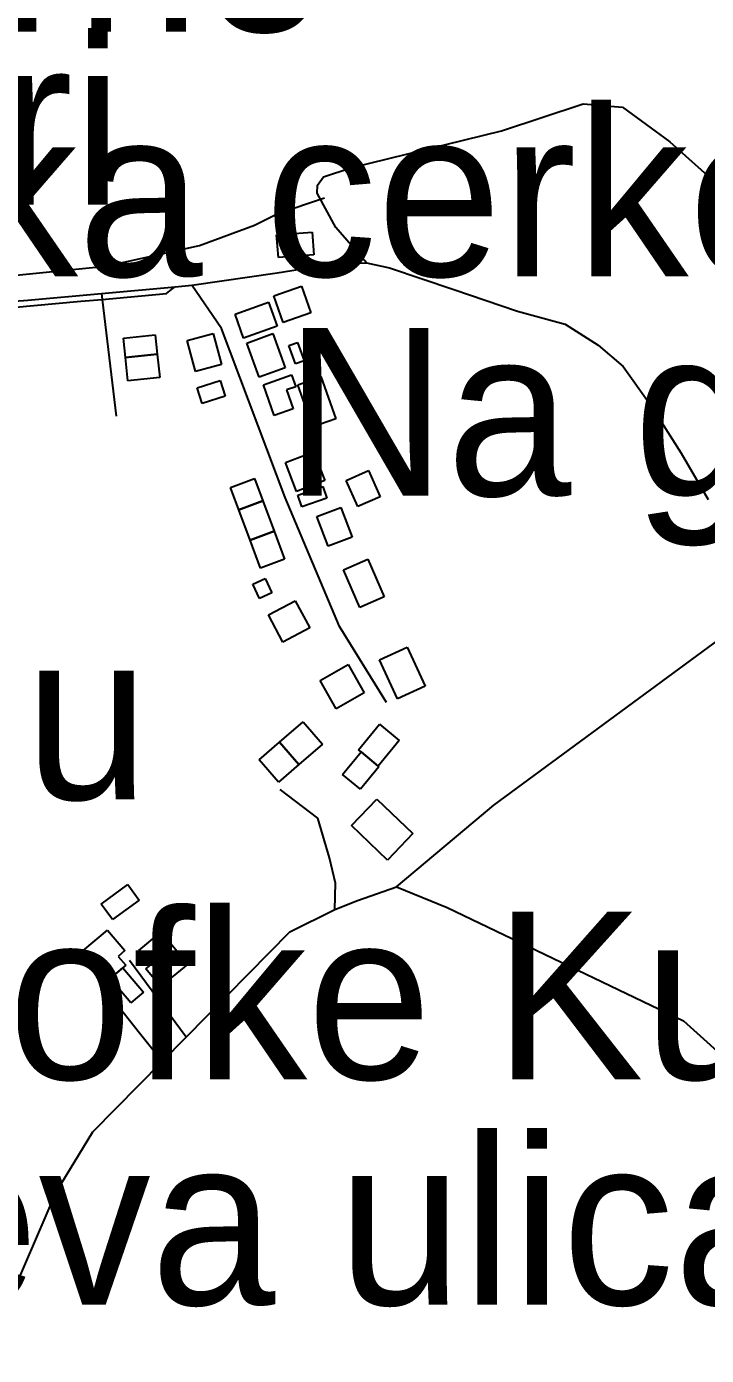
# Model space of a CAD drawing. Extents: x -8864 to 13231, y -7697 to 8949.
# Drawn here: x 2387.3 to 2638.8, y 1895.5 to 2386.9 of the extents above; entities that cross this region are included whole.
import ezdxf

# ---------------------------------------------------------------- set-up
doc = ezdxf.new("R2010")
doc.units = 0
for name, color, linetype in [('OSM_BUILDING_HOUSE', 9, 'CONTINUOUS'), ('OSM_BUILDING_YES', 9, 'CONTINUOUS'), ('OSM_HIGHWAY_CYCLEWAY', 8, 'CONTINUOUS'), ('OSM_HIGHWAY_FOOTWAY', 8, 'CONTINUOUS'), ('OSM_HIGHWAY_RESIDENTIAL', 8, 'CONTINUOUS'), ('OSM_HIGHWAY_SERVICE', 8, 'CONTINUOUS'), ('OSM_HIGHWAY_TRACK', 8, 'CONTINUOUS'), ('OSM_LABELS', 8, 'CONTINUOUS'), ('OSM_WATERWAY_STREAM', 4, 'CONTINUOUS')]:
    doc.layers.add(name, color=color, linetype=linetype)

msp = doc.modelspace()

# ---------------------------------------------------------------- linework, layer by layer
at = {"layer": 'OSM_BUILDING_HOUSE'}
for p, q in [((2479.75525, 2309.88557), (2492.902265, 2310.919682)), ((2480.421406, 2301.445875), (2479.75525, 2309.88557)), ((2492.902265, 2310.919682), (2493.560764, 2302.468868)), ((2493.560764, 2302.468868), (2480.421406, 2301.445875)), ((2464.39537, 2280.50787), (2476.822631, 2284.922309)), ((2467.534728, 2271.678993), (2464.39537, 2280.50787)), ((2476.822631, 2284.922309), (2479.961988, 2276.093431)), ((2479.961988, 2276.093431), (2467.534728, 2271.678993)), ((2423.108995, 2271.667873), (2434.89307, 2272.913257)), ((2423.859378, 2264.562518), (2423.108995, 2271.667873)), ((2434.89307, 2272.913257), (2435.635796, 2265.796781)), ((2446.631203, 2270.85615), (2456.294297, 2273.446992)), ((2449.709304, 2259.358595), (2446.631203, 2270.85615)), ((2456.294297, 2273.446992), (2459.372399, 2261.949437)), ((2468.759843, 2269.844277), (2478.407623, 2273.335797)), ((2478.407623, 2273.335797), (2482.98649, 2260.692934)), ((2435.635796, 2265.796781), (2423.859378, 2264.562518)), ((2423.859378, 2264.562518), (2435.635796, 2265.796781)), ((2435.635796, 2265.796781), (2436.554632, 2257.101338)), ((2473.331053, 2257.201413), (2468.759843, 2269.844277)), ((2424.770557, 2255.855955), (2423.859378, 2264.562518)), ((2459.372399, 2261.949437), (2449.709304, 2259.358595)), ((2482.98649, 2260.692934), (2473.331053, 2257.201413)), ((2436.554632, 2257.101338), (2424.770557, 2255.855955)), ((2474.870104, 2254.43266), (2485.298895, 2258.090973)), ((2485.298895, 2258.090973), (2486.845603, 2253.698773)), ((2487.603642, 2254.43266), (2496.148819, 2257.468281)), ((2496.148819, 2257.468281), (2501.692465, 2241.867633)), ((2478.874698, 2243.03518), (2474.870104, 2254.43266)), ((2486.845603, 2253.698773), (2483.468879, 2252.508988)), ((2483.468879, 2252.508988), (2485.926766, 2245.514827)), ((2493.147288, 2238.832012), (2487.603642, 2254.43266)), ((2485.926766, 2245.514827), (2478.874698, 2243.03518)), ((2501.692465, 2241.867633), (2493.147288, 2238.832012)), ((2483.086031, 2225.688771), (2493.46888, 2229.680669)), ((2493.46888, 2229.680669), (2497.580673, 2219.005956)), ((2487.190166, 2215.014058), (2483.086031, 2225.688771)), ((2505.574548, 2219.017076), (2513.744534, 2222.664269)), ((2513.744534, 2222.664269), (2518.055407, 2213.01255)), ((2462.718494, 2216.481831), (2471.623549, 2219.79544)), ((2465.796596, 2208.18669), (2462.718494, 2216.481831)), ((2471.623549, 2219.79544), (2474.70165, 2211.500299)), ((2497.580673, 2219.005956), (2487.190166, 2215.014058)), ((2509.885421, 2209.365356), (2505.574548, 2219.017076)), ((2474.70165, 2211.500299), (2465.796596, 2208.18669)), ((2465.796596, 2208.18669), (2474.70165, 2211.500299)), ((2474.70165, 2211.500299), (2478.874698, 2200.258491)), ((2518.055407, 2213.01255), (2509.885421, 2209.365356)), ((2469.977301, 2196.956002), (2465.796596, 2208.18669)), ((2494.686338, 2205.673684), (2503.491852, 2209.042891)), ((2503.491852, 2209.042891), (2507.695528, 2198.056832)), ((2498.897671, 2194.687626), (2494.686338, 2205.673684)), ((2478.874698, 2200.258491), (2469.977301, 2196.956002)), ((2507.695528, 2198.056832), (2498.897671, 2194.687626)), ((2504.548514, 2185.969943), (2513.530138, 2189.884005)), ((2513.530138, 2189.884005), (2519.586801, 2176.029117)), ((2510.605176, 2172.103936), (2504.548514, 2185.969943)), ((2476.72309, 2169.290704), (2486.677149, 2174.572463)), ((2486.677149, 2174.572463), (2492.021713, 2164.509323)), ((2519.586801, 2176.029117), (2510.605176, 2172.103936)), ((2482.059997, 2159.227564), (2476.72309, 2169.290704)), ((2492.021713, 2164.509323), (2482.059997, 2159.227564)), ((2517.894611, 2152.700421), (2528.070722, 2157.392847)), ((2524.571487, 2138.233961), (2517.894611, 2152.700421)), ((2528.070722, 2157.392847), (2534.747599, 2142.915268)), ((2495.91911, 2145.105808), (2506.233047, 2150.9769)), ((2506.233047, 2150.9769), (2512.190169, 2140.502338)), ((2501.876232, 2134.642365), (2495.91911, 2145.105808)), ((2534.747599, 2142.915268), (2524.571487, 2138.233961)), ((2512.190169, 2140.502338), (2501.876232, 2134.642365)), ((2510.053875, 2119.41978), (2517.879297, 2128.882468)), ((2517.879297, 2128.882468), (2525.191702, 2122.833464)), ((2473.300425, 2115.761467), (2480.834882, 2122.25525)), ((2480.834882, 2122.25525), (2487.986491, 2113.960109)), ((2504.135038, 2110.312915), (2511.018653, 2118.630296)), ((2511.018653, 2118.630296), (2510.053875, 2119.41978)), ((2517.36628, 2113.381895), (2511.018653, 2118.630296)), ((2511.018653, 2118.630296), (2517.36628, 2113.381895)), ((2525.191702, 2122.833464), (2517.36628, 2113.381895)), ((2480.452034, 2107.466325), (2473.300425, 2115.761467)), ((2487.986491, 2113.960109), (2480.452034, 2107.466325)), ((2517.36628, 2113.381895), (2517.649588, 2113.137266)), ((2510.77363, 2104.819886), (2504.135038, 2110.312915)), ((2517.649588, 2113.137266), (2510.77363, 2104.819886)), ((2507.527075, 2091.420897), (2516.868577, 2101.172692)), ((2516.868577, 2101.172692), (2530.191702, 2088.418634)), ((2520.842543, 2078.666839), (2507.527075, 2091.420897)), ((2530.191702, 2088.418634), (2520.842543, 2078.666839)), ((2428.80578, 2045.263883), (2437.082963, 2052.102371)), ((2437.082963, 2052.102371), (2446.937482, 2040.193395)), ((2433.193223, 2039.959885), (2428.80578, 2045.263883)), ((2431.363207, 2038.447634), (2433.193223, 2039.959885)), ((2446.937482, 2040.193395), (2436.83794, 2031.842656)), ((2436.83794, 2031.842656), (2431.363207, 2038.447634))]:
    msp.add_line(p, q, dxfattribs=at)
at = {"layer": 'OSM_BUILDING_YES'}
for p, q in [((2478.782815, 2287.268522), (2488.951269, 2290.860118)), ((2488.951269, 2290.860118), (2492.427533, 2281.019367)), ((2482.266735, 2277.427771), (2478.782815, 2287.268522)), ((2492.427533, 2281.019367), (2482.266735, 2277.427771)), ((2484.318803, 2268.910239), (2487.504102, 2270.066666)), ((2486.784347, 2262.127349), (2484.318803, 2268.910239)), ((2487.504102, 2270.066666), (2489.961989, 2263.283776)), ((2489.961989, 2263.283776), (2486.784347, 2262.127349)), ((2450.383118, 2253.287352), (2458.905324, 2255.95603)), ((2458.905324, 2255.95603), (2460.697054, 2250.218372)), ((2452.174848, 2247.549694), (2450.383118, 2253.287352)), ((2460.697054, 2250.218372), (2452.174848, 2247.549694)), ((2487.626613, 2213.546285), (2496.868575, 2216.826536)), ((2496.868575, 2216.826536), (2498.384654, 2212.545531)), ((2489.142693, 2209.265281), (2487.626613, 2213.546285)), ((2498.384654, 2212.545531), (2489.142693, 2209.265281)), ((2469.977301, 2196.956002), (2478.874698, 2200.258491)), ((2473.798128, 2186.659352), (2469.977301, 2196.956002)), ((2478.874698, 2200.258491), (2482.703182, 2189.972961)), ((2482.703182, 2189.972961), (2473.798128, 2186.659352)), ((2471.026305, 2180.677065), (2475.589859, 2182.778649)), ((2475.589859, 2182.778649), (2478.055402, 2177.441293)), ((2473.491849, 2175.339708), (2471.026305, 2180.677065)), ((2478.055402, 2177.441293), (2473.491849, 2175.339708)), ((2480.834882, 2122.25525), (2489.563826, 2129.772027)), ((2489.563826, 2129.772027), (2496.707778, 2121.476886)), ((2487.986491, 2113.960109), (2480.834882, 2122.25525)), ((2496.707778, 2121.476886), (2487.986491, 2113.960109)), ((2414.900725, 2062.399021), (2424.7629, 2069.582214)), ((2424.7629, 2069.582214), (2428.966576, 2063.811197)), ((2419.112058, 2056.628005), (2414.900725, 2062.399021)), ((2428.966576, 2063.811197), (2419.112058, 2056.628005)), ((2408.124308, 2045.030374), (2417.213129, 2052.747302)), ((2417.213129, 2052.747302), (2423.667954, 2045.152688)), ((2417.366269, 2034.144391), (2408.124308, 2045.030374)), ((2423.667954, 2045.152688), (2421.148811, 2043.017746)), ((2423.943605, 2039.726376), (2417.366269, 2034.144391)), ((2421.148811, 2043.017746), (2423.943605, 2039.726376)), ((2418.200878, 2034.856038), (2422.902257, 2038.836816)), ((2425.873161, 2025.804771), (2418.200878, 2034.856038)), ((2422.902257, 2038.836816), (2430.57454, 2029.796669)), ((2430.57454, 2029.796669), (2425.873161, 2025.804771))]:
    msp.add_line(p, q, dxfattribs=at)
at = {"layer": 'OSM_HIGHWAY_CYCLEWAY'}
for p, q in [((2440.919104, 2289.625854), (2442.305016, 2290.682206)), ((2381.906847, 2283.009756), (2407.373925, 2285.300371)), ((2407.373925, 2285.300371), (2415.283573, 2286.012019)), ((2415.283573, 2286.012019), (2438.981891, 2288.135842)), ((2438.981891, 2288.135842), (2440.919104, 2289.625854))]:
    msp.add_line(p, q, dxfattribs=at)
at = {"layer": 'OSM_HIGHWAY_FOOTWAY'}
for p, q in [((2562.971185, 2348.359014), (2593.162613, 2358.32208)), ((2593.162613, 2358.32208), (2607.79508, 2357.076697)), ((2607.79508, 2357.076697), (2625.229998, 2344.322638)), ((2507.251424, 2334.670919), (2562.971185, 2348.359014)), ((2625.229998, 2344.322638), (2642.657258, 2328.755349)), ((2497.159539, 2331.346191), (2507.251424, 2334.670919)), ((2494.939018, 2328.188255), (2497.159539, 2331.346191)), ((2494.793536, 2325.341664), (2494.939018, 2328.188255)), ((2501.646523, 2312.576487), (2494.793536, 2325.341664)), ((2513.017121, 2299.544441), (2501.646523, 2312.576487))]:
    msp.add_line(p, q, dxfattribs=at)
at = {"layer": 'OSM_HIGHWAY_RESIDENTIAL'}
for p, q in [((2448.468876, 2291.2493), (2479.984959, 2295.797172)), ((2479.984959, 2295.797172), (2502.404563, 2299.399888)), ((2502.404563, 2299.399888), (2513.017121, 2299.544441)), ((2513.017121, 2299.544441), (2521.5087, 2297.643008)), ((2521.5087, 2297.643008), (2545.367814, 2289.614735)), ((2415.023236, 2288.191439), (2442.305016, 2290.682206)), ((2442.305016, 2290.682206), (2448.468876, 2291.2493)), ((2459.364742, 2275.25947), (2448.468876, 2291.2493)), ((2360.237625, 2283.58797), (2387.787399, 2285.711793)), ((2387.787399, 2285.711793), (2415.023236, 2288.191439)), ((2545.367814, 2289.614735), (2568.890022, 2281.697656)), ((2568.890022, 2281.697656), (2586.508707, 2276.793959)), ((2586.508707, 2276.793959), (2598.798142, 2269.032554)), ((2482.994147, 2212.77904), (2459.364742, 2275.25947)), ((2598.798142, 2269.032554), (2608.017132, 2261.193311)), ((2608.017132, 2261.193311), (2618.116674, 2246.9826)), ((2618.116674, 2246.9826), (2629.418359, 2229.124694)), ((2629.418359, 2229.124694), (2639.479616, 2212.034034)), ((2503.09369, 2164.99858), (2482.994147, 2212.77904)), ((2560.214676, 2098.904316), (2662.121273, 2174.005369)), ((2520.459695, 2136.977459), (2503.09369, 2164.99858)), ((2524.165668, 2068.714893), (2560.214676, 2098.904316)), ((2509.693997, 2063.700002), (2524.165668, 2068.714893)), ((2484.632739, 2052.102371), (2501.309616, 2060.430871)), ((2501.309616, 2060.430871), (2509.693997, 2063.700002)), ((2446.332581, 2013.173027), (2484.632739, 2052.102371)), ((2437.404556, 2004.110641), (2446.332581, 2013.173027)), ((2411.807309, 1978.091028), (2437.404556, 2004.110641)), ((2398.3923, 1956.063313), (2411.807309, 1978.091028)), ((2383.055392, 1920.603251), (2398.3923, 1956.063313))]:
    msp.add_line(p, q, dxfattribs=at)
at = {"layer": 'OSM_HIGHWAY_SERVICE'}
for p, q in [((2415.023236, 2288.191439), (2415.283573, 2286.012019)), ((2415.283573, 2286.012019), (2420.44437, 2242.779431)), ((2495.053873, 2094.178531), (2481.125847, 2104.753169)), ((2499.410688, 2079.511921), (2495.053873, 2094.178531)), ((2501.569953, 2070.071471), (2499.410688, 2079.511921)), ((2501.309616, 2060.430871), (2501.569953, 2070.071471)), ((2446.332581, 2013.173027), (2425.406086, 2041.483256)), ((2429.104402, 2014.585203), (2419.249883, 2026.905601)), ((2437.404556, 2004.110641), (2429.104402, 2014.585203))]:
    msp.add_line(p, q, dxfattribs=at)
at = {"layer": 'OSM_HIGHWAY_TRACK'}
for p, q in [((2524.165668, 2068.714893), (2542.948212, 2061.142519)), ((2542.948212, 2061.142519), (2630.329539, 2019.155314)), ((2630.329539, 2019.155314), (2674.801213, 1979.013946))]:
    msp.add_line(p, q, dxfattribs=at)
at = {"layer": 'OSM_WATERWAY_STREAM'}
for p, q in [((2480.245296, 2317.724812), (2497.465818, 2323.551426)), ((2471.608235, 2313.421568), (2480.245296, 2317.724812)), ((2451.271326, 2305.871433), (2471.608235, 2313.421568)), ((2416.577601, 2298.232341), (2451.271326, 2305.871433)), ((2369.073767, 2293.595513), (2416.577601, 2298.232341))]:
    msp.add_line(p, q, dxfattribs=at)

# ---------------------------------------------------------------- texts
at = {"layer": 'OSM_LABELS'}
for s, p in [('Miklavške pekarne', (1810.670949, 2385.035549)), ('Nad izviri', (2081.757268, 2321.035043)), ('Župnijska cerkev sv. Miklavža', (2097.312635, 2294.545724)), ('Na gomili', (2482.755971, 2213.408821)), ('OŠ Miklavž na Dravskem polju', (1303.085263, 2101.08142)), ('Ulica Zofke Kukovič', (2122.21043, 1997.570943)), ('Štekarjeva ulica', (2087.339677, 1914.171375))]:
    msp.add_text(s, height=62.042552, dxfattribs=at).set_placement(p)

doc.saveas('drawing.dxf')
